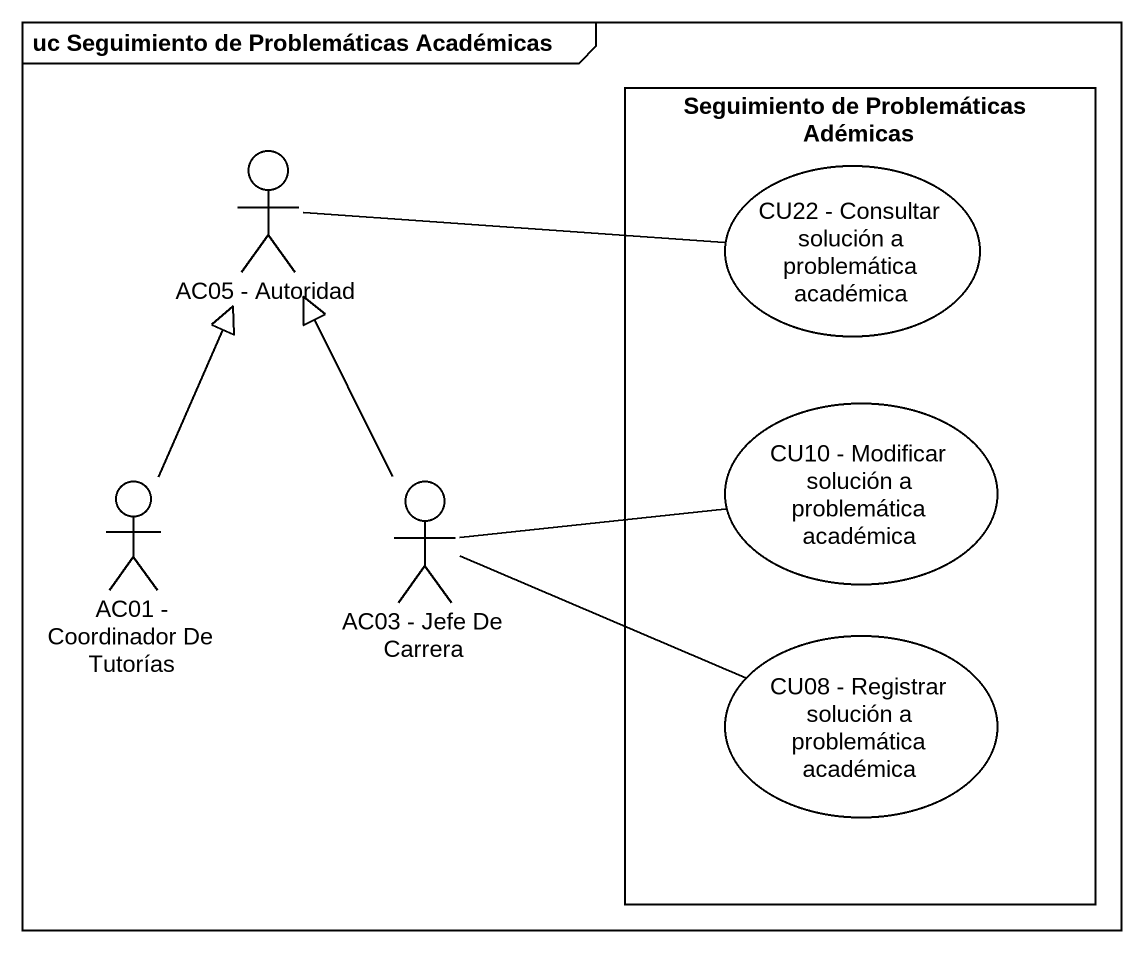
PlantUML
@startuml
mainframe uc Seguimiento de Problemáticas Académicas
rectangle "Seguimiento de Problemáticas Adémicas" as Seguimiento_de {
  usecase "CU22 - Consultar solución a problemática académica" as CU22_Consultar_solución_a
  usecase "CU10 - Modificar solución a problemática académica" as CU10_Modificar_solución_a
  usecase "CU08 - Registrar solución a problemática académica" as CU08_Registrar_solución_a
}
actor "AC05 - Autoridad" as AC05_Autoridad
actor "AC01 - Coordinador De Tutorías" as AC01_Coordinador_De_Tutorías
actor "AC03 - Jefe De Carrera" as AC03_Jefe_De_Carrera
AC05_Autoridad -right- CU22_Consultar_solución_a
AC01_Coordinador_De_Tutorías -up-|> AC05_Autoridad
AC03_Jefe_De_Carrera -up-|> AC05_Autoridad
AC03_Jefe_De_Carrera -right- CU10_Modificar_solución_a
AC03_Jefe_De_Carrera -right- CU08_Registrar_solución_a
@enduml
